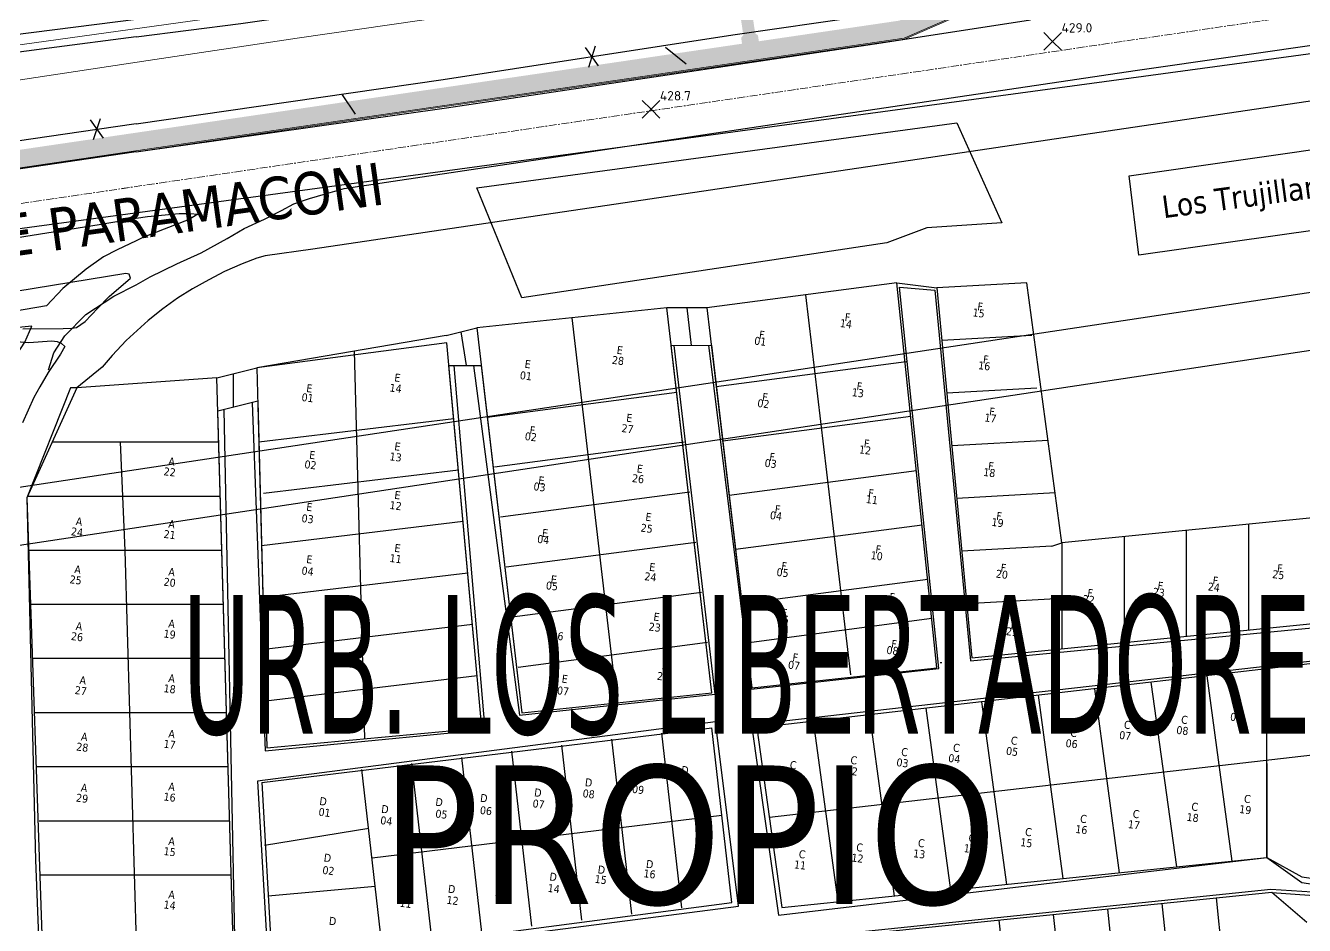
# Model space of a CAD drawing. Header units: metres. Extents: x 2 to 659295185, y -28 to 1124222152.
# Drawn here: x 658271.7 to 658527.5, y 1124173.4 to 1124353.5 of the extents above; entities that cross this region are included whole.
import ezdxf
from ezdxf.enums import TextEntityAlignment as Align

# ---------------------------------------------------------------- set-up
doc = ezdxf.new("R2010")
doc.units = ezdxf.units.M
doc.header["$MEASUREMENT"] = 0
doc.linetypes.add('CENTER', pattern=[50.8, 31.75, -6.35, 6.35, -6.35])
doc.linetypes.add('HIDDEN', pattern=[0.375, 0.25, -0.125])
doc.layers.get('0').update_dxf_attribs({"linetype": 'CONTINUOUS'})
for name, color, linetype, lineweight in [("a''brocal", 220, 'CONTINUOUS', 15), ('area verde', 76, 'CONTINUOUS', 13), ('AT', 210, 'CONTINUOUS', 50), ('Canal Drenaje Existente', 162, 'CONTINUOUS', 20), ('eje vial', 1, 'CENTER', 15)]:
    doc.layers.add(name, color=color, linetype=linetype, lineweight=lineweight)
doc.layers.add('AREA ACERA', color=7, linetype='CONTINUOUS', lineweight=15, true_color=0xfbe193)
for name, color, linetype in [('CALLES', 1, 'CONTINUOUS'), ('CANAL', 5, 'CONTINUOUS'), ('CARRET-PAV', 10, 'CONTINUOUS'), ('CERCA', 7, 'CONTINUOUS'), ('División Parroquial', 130, 'CONTINUOUS'), ('MANZANA', 30, 'CONTINUOUS'), ('Parcelas', 140, 'CONTINUOUS'), ('PUNTO-ELEV', 7, 'CONTINUOUS'), ('TEXTOS', 7, 'CONTINUOUS')]:
    doc.layers.add(name, color=color, linetype=linetype)
doc.styles.add('SIMPLEX', font='SIMPLEX', dxfattribs={"width": 1.33})
doc.styles.get("Standard").update_dxf_attribs({"font": 'tahoma.ttf'})

# ---------------------------------------------------------------- blocks, each defined once
blk = doc.blocks.new('FENCTICK')
for p, q in [((-2, -4), (2, 4)), ((2, -4), (-2, 4))]:
    blk.add_line(p, q)
blk = doc.blocks.new('SPOTX')
for points in [[(-0.71, -0.71), (0, 0), (0.71, 0.71)], [(0.71, -0.71), (0, 0), (-0.71, 0.71)]]:
    blk.add_lwpolyline(points)

msp = doc.modelspace()

# ---------------------------------------------------------------- hatches: boundary and pattern name
at = {"layer": 'AREA ACERA'}
h = msp.add_hatch(color=256, dxfattribs=at)
h.dxf.hatch_style = 1
edge = h.paths.add_edge_path()
edge.add_line((658323.6194, 1124336.4108), (658323.9666, 1124334.036))
edge.add_line((658323.9666, 1124334.036), (658444.1408, 1124351.687))
edge.add_line((658444.1408, 1124351.687), (658444.3144, 1124350.4996))
edge.add_line((658444.3144, 1124350.4996), (658447.4805, 1124350.9646))
edge.add_line((658447.4805, 1124350.9646), (658458.0617, 1124355.5629))
edge.add_line((658458.0617, 1124355.5629), (658483.684, 1124359.3541))
edge.add_line((658483.684, 1124359.3541), (658501.9236, 1124359.0202))
edge.add_line((658501.9236, 1124359.0202), (658505.2035, 1124359.4978))
edge.add_line((658505.2035, 1124359.4978), (658505.03, 1124360.6841))
edge.add_line((658505.03, 1124360.6841), (658507.2917, 1124361.0145))
edge.add_line((658507.2917, 1124361.0145), (658571.8241, 1124373.0477))
edge.add_line((658571.8241, 1124373.0477), (658579.9513, 1124374.1546))
edge.add_line((658579.9513, 1124374.1546), (658588.4199, 1124375.4752))
edge.add_line((658588.4199, 1124375.4752), (658595.1428, 1124376.3275))
edge.add_line((658595.1428, 1124376.3275), (658597.3017, 1124376.6431))
edge.add_line((658597.3017, 1124376.6431), (658601.8249, 1124377.3711))
edge.add_line((658601.8249, 1124377.3711), (658604.4449, 1124377.6911))
edge.add_arc((658604.3486, 1124378.3544), 0.6702, 278.257893, 307.686352)
edge.add_arc((658595.7139, 1124393.8116), 18.3687, 299.497624, 314.704356)
edge.add_arc((658602.7701, 1124385.2556), 7.3922, 322.506761, 336.038)
edge.add_line((658609.5253, 1124382.2534), (658610.1184, 1124383.5229))
edge.add_line((658610.1184, 1124383.5229), (658607.944, 1124384.5388))
edge.add_line((658607.944, 1124384.5388), (658607.3403, 1124383.2467))
edge.add_arc((658602.7701, 1124385.2556), 4.9922, 324.230228, 336.272193, ccw=False)
edge.add_arc((658596.1456, 1124393.3185), 15.3147, 299.763346, 314.19048, ccw=False)
edge.add_line((658603.7481, 1124380.0241), (658601.4885, 1124379.7478))
edge.add_line((658601.4885, 1124379.7478), (658596.9374, 1124379.0153))
edge.add_line((658596.9374, 1124379.0153), (658594.8183, 1124378.7055))
edge.add_line((658594.8183, 1124378.7055), (658588.084, 1124377.8519))
edge.add_line((658588.084, 1124377.8519), (658579.6044, 1124376.5295))
edge.add_line((658579.6044, 1124376.5295), (658571.442, 1124375.4179))
edge.add_line((658571.442, 1124375.4179), (658506.8981, 1124363.3825))
edge.add_line((658506.8981, 1124363.3825), (658501.7111, 1124362.6247))
edge.add_line((658501.7111, 1124362.6247), (658483.4519, 1124362.9589))
edge.add_line((658483.4519, 1124362.9589), (658457.0637, 1124359.0544))
edge.add_line((658457.0637, 1124359.0544), (658446.4842, 1124354.4569))
edge.add_line((658446.4842, 1124354.4569), (658418.6378, 1124350.3669))
edge.add_line((658418.6378, 1124350.3669), (658418.6381, 1124350.3647))
edge.add_line((658418.6381, 1124350.3647), (658415.2739, 1124349.8728))
edge.add_line((658415.2739, 1124349.8728), (658323.6194, 1124336.4108))
h = msp.add_hatch(color=256, dxfattribs=at)
h.dxf.hatch_style = 1
h.paths.add_polyline_path([(658415.0239, 1124349.8362), (658414.8534, 1124351.0024), (658415.2751, 1124351.5739), (658411.8119, 1124375.2612), (658411.2441, 1124375.6881), (658411.0736, 1124376.8542), (658414.4379, 1124377.3461), (658414.6084, 1124376.1799), (658414.1866, 1124375.6084), (658417.6499, 1124351.9211), (658418.2176, 1124351.4943), (658418.3881, 1124350.3281)])
h = msp.add_hatch(color=256, dxfattribs=at)
h.dxf.hatch_style = 1
h.paths.add_polyline_path([(658323.6194, 1124336.4108), (658164.9567, 1124313.0909), (658164.5924, 1124313.0372), (658164.9396, 1124310.6625), (658165.3067, 1124310.7166), (658323.9666, 1124334.036)])
at = {"layer": 'area verde'}
h = msp.add_hatch(color=256, dxfattribs=at)
h.dxf.hatch_style = 1
h.paths.add_polyline_path([(658323.9666, 1124334.036), (658324.1402, 1124332.8487), (658444.3144, 1124350.4996), (658444.1408, 1124351.687)])
h = msp.add_hatch(color=256, dxfattribs=at)
h.dxf.hatch_style = 1
h.paths.add_polyline_path([(658323.9666, 1124334.036), (658165.3067, 1124310.7166), (658164.9396, 1124310.6625), (658165.1132, 1124309.4751), (658324.1402, 1124332.8487)])

# ---------------------------------------------------------------- linework, layer by layer
at = {"layer": "a''brocal", "linetype": 'Continuous', "ltscale": 0.4, "elevation": 433.2399}
for points in [[(658611.2056, 1124383.0149), (658610.4899, 1124381.4831, -0.05245717), (658609.5358, 1124379.9592, -0.06904176), (658605.8306, 1124377.1096), (658605.492, 1124376.8743, -0.14079444), (658604.5356, 1124376.4935), (658601.9931, 1124376.1827), (658597.4838, 1124375.457), (658595.3051, 1124375.1384), (658588.5879, 1124374.2869), (658580.1247, 1124372.9671), (658572.0152, 1124371.8627), (658560.1023, 1124369.6413), (658507.4887, 1124359.8305), (658501.9236, 1124359.0202), (658483.684, 1124359.3541), (658458.0617, 1124355.5629), (658447.4805, 1124350.9646), (658324.1402, 1124332.8487)], [(658611.3868, 1124382.9303), (658610.6704, 1124381.3969, -0.0528312), (658609.6863, 1124379.827), (658609.6863, 1124379.827, -0.06907537), (658605.9373, 1124376.9403), (658605.6102, 1124376.7129, -0.1398594), (658604.5577, 1124376.2948), (658602.0212, 1124375.9846), (658597.5142, 1124375.2593), (658595.3321, 1124374.9403), (658588.6158, 1124374.0889), (658580.1536, 1124372.7692), (658572.047, 1124371.6652), (658560.139, 1124369.4447), (658507.5214, 1124359.6332), (658501.9362, 1124358.8199), (658483.6969, 1124359.1538), (658458.1172, 1124355.3689), (658447.5358, 1124350.7706), (658324.1692, 1124332.6508)]]:
    msp.add_lwpolyline(points, format="xyb", dxfattribs=at)
for points in [[(658165.1132, 1124309.4751), (658324.1402, 1124332.8487)], [(658165.1423, 1124309.2772), (658324.1693, 1124332.6508)]]:
    msp.add_lwpolyline(points, dxfattribs=at)
at = {"layer": 'AT', "lineweight": 0}
msp.add_lwpolyline([(658080, 1124569), (658577, 1124637), (658591, 1124653), (658624, 1124658), (658628, 1124625), (658597, 1124395), (658115, 1124328), (658080, 1124569)], dxfattribs=at)
at = {"layer": 'CANAL', "linetype": 'Continuous'}
for points, elevation in [([(658479.88, 1124378.107), (658403.985, 1124367.312), (658377.245, 1124362.964), (658348.691, 1124358.759), (658314.778, 1124353.833), (658293.8615, 1124351.1674)], 433.2008), ([(658403.88, 1124345.77), (658399.727, 1124349.056)], 435.2417), ([(658337.736, 1124335.776), (658335.1118, 1124339.6261)], 434.8999)]:
    msp.add_lwpolyline(points, dxfattribs=dict(at, elevation=elevation))
at = {"layer": 'CANAL'}
for points, elevation in [([(657870.197, 1124291.2735), (657978.878, 1124308.9505), (658075.843, 1124325.0385), (658105.923, 1124330.0255), (658136.949, 1124334.6635), (658168.587, 1124338.8285), (658224.011, 1124345.8955), (658293.8615, 1124354.7268)], 430.6034), ([(658293.8615, 1124351.1929), (658276.423, 1124348.9705), (658237.107, 1124343.7735), (658207.538, 1124339.6295), (658169.571, 1124335.2065), (658133.864, 1124330.3915), (658108.687, 1124326.9455), (658080.149, 1124323.5965), (658059.977, 1124319.8035), (658032.899, 1124315.7095), (657998.475, 1124310.1035), (657970.746, 1124305.4315), (657944.337, 1124300.9445), (657913.093, 1124295.7925), (657870.417, 1124289.3605)], 433.2008)]:
    msp.add_lwpolyline(points, dxfattribs=dict(at, elevation=elevation))
at = {"layer": 'Canal Drenaje Existente', "color": 5, "elevation": 433.2399, "flags": 128}
msp.add_lwpolyline([(658562.8579, 1124386.6031), (658533.5257, 1124381.8124), (658496.2564, 1124376.8288), (658470.8462, 1124372.651), (658441.0853, 1124367.9771), (658417.3544, 1124364.2013), (658391.9735, 1124360.3696), (658363.4639, 1124356.3774), (658326.0584, 1124350.9469), (658296.2665, 1124346.4672), (658256.9897, 1124340.548)], dxfattribs=at)
msp.add_lwpolyline([(658562.8579, 1124386.6031), (658533.5257, 1124381.8124), (658496.2564, 1124376.8288), (658470.8462, 1124372.651), (658441.0853, 1124367.9771), (658417.3544, 1124364.2013), (658391.9735, 1124360.3696), (658363.4639, 1124356.3774), (658326.0584, 1124350.9469), (658296.2665, 1124346.4672), (658256.9897, 1124340.548)], dxfattribs=at)
at = {"layer": 'CARRET-PAV', "linetype": 'Continuous'}
for points, elevation in [([(658293.8615, 1124301.5877), (658296.675, 1124303.178), (658301.993, 1124305.813), (658306.828, 1124308.023), (658312.046, 1124310.852), (658315.472, 1124312.837), (658319.543, 1124314.733), (658322.948, 1124316.446), (658325.402, 1124317.825), (658328.537, 1124318.839), (658331.71, 1124319.827), (658335.421, 1124320.853), (658368.015, 1124325.731), (658426.817, 1124334.554), (658493.627, 1124344.477), (658572.7125, 1124355.788)], 434.3042), ([(658472.6899, 1124354.5431), (658442.8601, 1124349.9275), (658355.8916, 1124336.9199), (658293.8615, 1124328.1082)], 433.2496), ([(658293.8615, 1124314.9197), (658296.1, 1124315.3), (658302.443, 1124315.855), (658304.67, 1124315.888), (658306.212, 1124315.763), (658304.473, 1124314.694), (658299.445, 1124312.754), (658295.206, 1124311.057), (658293.8615, 1124310.407)], 434.6069)]:
    msp.add_lwpolyline(points, dxfattribs=dict(at, elevation=elevation))
at = {"layer": 'CARRET-PAV'}
for points, elevation in [([(658293.8615, 1124328.2266), (658272.092, 1124325.0825), (658165.528, 1124309.2515), (658048.807, 1124292.0155), (657926.364, 1124274.0125), (657876.847, 1124266.0345), (657874.632, 1124266.2285), (657871.195, 1124267.3035), (657868.219, 1124270.0685), (657867.236, 1124271.2965), (657866.372, 1124273.8625), (657865.491, 1124276.9065), (657861.798, 1124302.5945), (657862.521, 1124303.8785), (657863.593, 1124304.4265), (657864.91, 1124304.2985), (657865.057, 1124304.2875), (657865.787, 1124304.1045), (657867.259, 1124303.8185), (657873.279, 1124304.3075), (657873.1827, 1124304.8504)], 433.2496), ([(658293.8615, 1124310.4325), (658290.027, 1124308.5785), (658287.347, 1124307.1925), (658283.868, 1124304.7395), (658279.1911, 1124300.8746), (658279.1911, 1124300.8746), (658279.1911, 1124300.8746), (658275.952, 1124297.3875), (658258.816, 1124294.4605), (658255.61, 1124296.5125), (658255.61, 1124296.5125), (658251.1579, 1124299.6438), (658251.1579, 1124299.6438), (658245.604, 1124303.0795), (658241.289, 1124305.4765), (658241.289, 1124305.4765), (658238.8357, 1124307.0284), (658238.8357, 1124307.0284), (658238.8357, 1124307.0284), (658265.468, 1124310.3285), (658286.446, 1124313.6855), (658293.8615, 1124314.9453)], 434.6069), ([(658276.297, 1124284.5795), (658277.399, 1124287.9845), (658279.607, 1124291.4005), (658283.8119, 1124295.6439), (658283.8119, 1124295.6439), (658289.357, 1124299.3361), (658293.8615, 1124301.6133)], 434.3042)]:
    msp.add_lwpolyline(points, dxfattribs=dict(at, elevation=elevation))
at = {"layer": 'CARRET-PAV', "elevation": 434.7437}
msp.add_lwpolyline([(658266.079, 1124282.2245), (658268.5494, 1124285.3761), (658271.6173, 1124290.1133), (658273.011, 1124293.3205), (658273.011, 1124293.3205), (658273.011, 1124293.3205), (658260.373, 1124292.0715), (658262.864, 1124287.3362), (658262.864, 1124287.3362), (658264.674, 1124284.4585), (658266.079, 1124282.2245)], close=True, dxfattribs=at)
at = {"layer": 'CERCA', "linetype": 'Continuous', "elevation": 433.4742}
msp.add_lwpolyline([(658293.8615, 1124333.8192), (658355.223, 1124342.648), (658413.167, 1124351.615), (658490.973, 1124362.915)], dxfattribs=at)
at = {"layer": 'CERCA', "color": 0, "elevation": 433.4742}
msp.add_lwpolyline([(657865.8497, 1124303.8853), (657869.947, 1124275.9375), (657871.909, 1124274.2835), (657874.752, 1124273.3685), (657879.161, 1124272.8905), (657881.702, 1124273.0635), (657884.781, 1124273.4015), (657912.621, 1124277.6745), (657974.231, 1124286.6565), (658052.493, 1124298.0265), (658115.091, 1124307.5225), (658160.357, 1124314.2745), (658226.135, 1124323.9945), (658286.0229, 1124332.7658), (658293.8615, 1124333.8447)], dxfattribs=at)
at = {"layer": 'División Parroquial', "color": 1, "flags": 128}
for points in [[(658480.577, 1123580.0076), (658492.1763, 1123631.4687), (658520.1298, 1123754.3737), (658546.5907, 1123940.9057), (658561.3177, 1124038.3659), (658586.3109, 1124167.6196), (658611.3288, 1124300.9225), (658037.6324, 1124214.3101), (656741.4517, 1124023.5789), (656243.3614, 1123952.0035), (656076.3748, 1123928.1583), (655990.717, 1123916.9306), (655912.2248, 1123918.0204), (655829.3706, 1123947.4344), (655763.9563, 1123993.1951), (655701.8156, 1124057.462), (655657.1231, 1124133.7165), (655642.6105, 1124196.4737), (655609.9074, 1124408.9005), (655576.116, 1124600.6315), (655517.0345, 1124969.3764), (655415.1901, 1125592.4496), (655226.0469, 1126735.087)], [(656743.7041, 1124035.5804), (658039.8848, 1124226.3115), (658613.5812, 1124312.9239), (658588.5633, 1124179.621), (658563.5701, 1124050.3673), (658548.8431, 1123952.9072), (658522.3821, 1123766.3751), (658494.4287, 1123643.4702), (658491.5094, 1123599.7611), (658504.2979, 1123602.124), (658518.2003, 1123603.1138), (658525.4679, 1123602.623), (658539.3704, 1123595.1845)]]:
    msp.add_lwpolyline(points, dxfattribs=at)
at = {"layer": 'eje vial', "ltscale": 0.05, "elevation": 433.2399, "flags": 128}
for points in [[(657858.7116, 1124257.2173), (658613.3654, 1124368.2986)], [(657858.7116, 1124257.2171), (658613.3655, 1124368.2984)], [(657858.7116, 1124257.2171), (658613.3655, 1124368.2984)]]:
    msp.add_lwpolyline(points, dxfattribs=at)
at = {"layer": 'MANZANA', "lineweight": -2}
for p, q in [((658607.8008, 1124358.5501), (657881.6553, 1124260.0901)), ((658579.2619, 1124345.8227), (658329.1572, 1124308.7602)), ((658329.1572, 1124308.7602), (658319.6333, 1124307.3905)), ((658315.0403, 1124305.8208), (658311.5359, 1124304.2511)), ((658317.9924, 1124306.9406), (658315.0403, 1124305.8208)), ((658319.6333, 1124307.3905), (658317.9924, 1124306.9406)), ((658291.82, 1124303.8412), (658259.5211, 1124298.6023)), ((658292.4797, 1124303.7312), (658291.82, 1124303.8412)), ((658292.7023, 1124302.9514), (658292.4797, 1124303.7312)), ((658311.5359, 1124304.2511), (658308.3695, 1124302.5815)), ((658288.4392, 1124299.2821), (658292.7023, 1124302.9514)), ((658305.0876, 1124300.8018), (658302.1438, 1124298.9022)), ((658308.3695, 1124302.5815), (658305.0876, 1124300.8018)), ((658286.1551, 1124296.9526), (658288.4392, 1124299.2821)), ((658302.1438, 1124298.9022), (658299.1918, 1124296.7926)), ((658283.6402, 1124294.2931), (658286.1551, 1124296.9526)), ((658299.1918, 1124296.7926), (658296.2398, 1124294.4531)), ((658271.156, 1124292.7935), (658279.2699, 1124292.8334)), ((658279.2699, 1124292.8334), (658281.018, 1124292.9534)), ((658281.018, 1124292.9534), (658281.892, 1124293.0634)), ((658281.892, 1124293.0634), (658283.6402, 1124294.2931)), ((658296.2398, 1124294.4531), (658291.8778, 1124290.4539)), ((658272.3763, 1124290.034), (658276.9775, 1124290.3839)), ((658276.9775, 1124290.3839), (658278.0742, 1124290.284)), ((658278.0742, 1124290.284), (658278.8411, 1124289.954)), ((658291.8778, 1124290.4539), (658289.0412, 1124287.4545)), ((658269.8531, 1124290.244), (658272.3763, 1124290.034)), ((658278.7421, 1124287.7445), (658276.2354, 1124284.0752)), ((658279.6079, 1124289.2942), (658278.7421, 1124287.7445)), ((658278.8411, 1124289.954), (658279.6079, 1124289.2942)), ((658289.0412, 1124287.4545), (658287.0787, 1124285.125)), ((658276.2354, 1124284.0752), (658274.6027, 1124281.1958)), ((658287.0787, 1124285.125), (658282, 1124281)), ((658274.6027, 1124281.1958), (658273.4071, 1124279.0862)), ((658273.4071, 1124279.0862), (658271.1312, 1124273.9973))]:
    msp.add_line(p, q, dxfattribs=at)
at = {"layer": 'MANZANA', "lineweight": -3}
for p, q in [((658446, 1124302), (658408, 1124297)), ((658454, 1124225), (658446, 1124302)), ((658454.3849, 1124224.8644), (658446.5409, 1124301.1438)), ((658446.5409, 1124301.1438), (658453.5537, 1124300.5451)), ((658453.5537, 1124300.5451), (658460.6953, 1124226.354)), ((658472, 1124302), (658454, 1124301)), ((658454, 1124301), (658461, 1124227)), ((658479, 1124250), (658472, 1124302)), ((658400, 1124297), (658362, 1124293)), ((658409, 1124220), (658400, 1124297)), ((658408, 1124297), (658417, 1124221)), ((658362, 1124293), (658371, 1124216)), ((658356, 1124290), (658318, 1124285)), ((658363, 1124213), (658356, 1124290)), ((658409.6624, 1124219.6798), (658401.4555, 1124289.4556)), ((658408.3042, 1124289.5055), (658416.8508, 1124220.7361)), ((658363.6638, 1124212.6501), (658357.4234, 1124285.4414)), ((658361.3455, 1124285.47), (658370.501, 1124215.4931)), ((658310, 1124283), (658282, 1124281)), ((658314, 1124145), (658310, 1124283)), ((658318, 1124285), (658320, 1124209)), ((658282, 1124281), (658272, 1124259)), ((658280.7164, 1124281), (658272, 1124259)), ((658282, 1124281), (658280.7164, 1124281)), ((658317.0452, 1124278.019), (658319.6437, 1124208.3758)), ((658314.2466, 1124140.3333), (658311.4476, 1124276.6168)), ((658272, 1124259), (658277, 1124114)), ((658272, 1124259), (658273.7271, 1124186.5129)), ((658559, 1124258), (658479, 1124250)), ((658460.6953, 1124226.354), (658551.2759, 1124235.1508)), ((658461, 1124227), (658551, 1124236)), ((658548.5246, 1124228.496), (658416.9328, 1124213.5653)), ((658548, 1124228), (658418, 1124213)), ((658416.8508, 1124220.7361), (658454.3849, 1124224.8644)), ((658417, 1124221), (658454, 1124225)), ((658370.501, 1124215.4931), (658409.6624, 1124219.6798)), ((658371, 1124216), (658409, 1124220)), ((658409.721, 1124214.1982), (658318.1101, 1124202.3296)), ((658414.3454, 1124177.312), (658409.721, 1124214.1982)), ((658416.9328, 1124213.5653), (658422.3299, 1124175.4864)), ((658319, 1124202), (658409, 1124213)), ((658319.6437, 1124208.3758), (658363.6638, 1124212.6501)), ((658320, 1124209), (658363, 1124213)), ((658413, 1124178), (658409, 1124213)), ((658418, 1124213), (658423, 1124177)), ((658318.1101, 1124202.3296), (658320.2877, 1124165.1854)), ((658319, 1124202), (658321, 1124166)), ((658273.7271, 1124186.5129), (658276.6774, 1124113.534)), ((658422.3299, 1124175.4864), (658520, 1124187)), ((658423, 1124177), (658520, 1124187)), ((658520, 1124187), (658527, 1124182)), ((658520.7663, 1124180.6272), (658422.3884, 1124170.4479)), ((658546.1159, 1124178.9613), (658520.7663, 1124180.6272)), ((658527, 1124182), (658534, 1124181)), ((658321, 1124166), (658413, 1124178)), ((658521, 1124180), (658423, 1124170)), ((658528, 1124174), (658521, 1124180)), ((658320.2877, 1124165.1854), (658414.3454, 1124177.312))]:
    msp.add_line(p, q, dxfattribs=at)
at = {"layer": 'Parcelas', "lineweight": -3}
for p, q in [((658446, 1124302), (658408, 1124297)), ((658446, 1124302), (658408, 1124297)), ((658454, 1124225), (658446, 1124302)), ((658454, 1124225), (658446, 1124302)), ((658446, 1124302), (658454, 1124301)), ((658472, 1124302), (658454, 1124301)), ((658472, 1124302), (658454, 1124301)), ((658454, 1124301), (658461, 1124227)), ((658454, 1124301), (658461, 1124227)), ((658479, 1124250), (658472, 1124302)), ((658479, 1124250), (658472, 1124302)), ((658427.7299, 1124299.596), (658436.7299, 1124223.596)), ((658400, 1124297), (658362, 1124293)), ((658408, 1124297), (658400, 1124297)), ((658404, 1124297), (658404.8822, 1124289.4806)), ((658355.8521, 1124291.4761), (658362, 1124293)), ((658380.9943, 1124294.9994), (658389.9943, 1124217.9994)), ((658355.8521, 1124291.4761), (658318, 1124285)), ((658358.8179, 1124292.2112), (658359.8711, 1124285.452)), ((658472.9964, 1124291.467), (658454.9964, 1124290.467)), ((658337.4692, 1124288.331), (658339.5091, 1124210.8148)), ((658400.8823, 1124289.4514), (658408.887, 1124289.5098)), ((658409, 1124220), (658400.8823, 1124289.4514)), ((658408.887, 1124289.5098), (658417, 1124221)), ((658408.887, 1124289.5098), (658417, 1124221)), ((658363, 1124213), (658356.4025, 1124285.434)), ((658356.4151, 1124285.434), (658362.8788, 1124285.4812)), ((658363, 1124213), (658356.4151, 1124285.434)), ((658362.8788, 1124285.4812), (658371, 1124216)), ((658447.8734, 1124286.1805), (658409.8734, 1124281.1805)), ((658310, 1124283), (658282, 1124281)), ((658310, 1124283), (658282, 1124281)), ((658310, 1124283), (658318, 1124285)), ((658313.3261, 1124277.0874), (658313.3261, 1124283.8315)), ((658282, 1124281), (658272, 1124259)), ((658282, 1124281), (658272, 1124259)), ((658364.0857, 1124275.1558), (658401.9706, 1124280.1407)), ((658473.9927, 1124280.934), (658455.9927, 1124279.934)), ((658318.1763, 1124278.3023), (658310.1941, 1124276.3028)), ((658318.1763, 1124278.3023), (658320, 1124209)), ((658318.1763, 1124278.3023), (658320, 1124209)), ((658314, 1124145), (658310.1941, 1124276.3028)), ((658314, 1124145), (658310.1941, 1124276.3028)), ((658448.7765, 1124275.2761), (658411.1587, 1124270.3264)), ((658357.3824, 1124274.7937), (658318.3916, 1124270.1179)), ((658310.3734, 1124270.1179), (658277.0536, 1124270.1179)), ((658291.6815, 1124248.447), (658290.7199, 1124270.1179)), ((658365.5452, 1124265.1821), (658403.43, 1124270.1669)), ((658476.2443, 1124270.4708), (658456.9891, 1124269.4011)), ((658358.339, 1124264.5077), (658319.3483, 1124259.8319)), ((658449.9063, 1124264.4015), (658412.4441, 1124259.4722)), ((658366.7154, 1124255.1702), (658404.6003, 1124260.1551)), ((658477.6591, 1124259.9611), (658457.9855, 1124258.8681)), ((658272, 1124259), (658277, 1124114)), ((658272, 1124259), (658277, 1124114)), ((658310.6875, 1124259.2824), (658272.1284, 1124259.2824)), ((658559, 1124258), (658479, 1124250)), ((658559, 1124258), (658479, 1124250)), ((658359.2742, 1124254.2205), (658318.9373, 1124249.3833)), ((658451.0362, 1124253.5268), (658413.7294, 1124248.6181)), ((658503.8759, 1124252.4876), (658503.8759, 1124231.2876)), ((658516.3139, 1124253.7314), (658516.3139, 1124232.5314)), ((658367.8856, 1124245.1584), (658405.7705, 1124250.1432)), ((658476.9818, 1124249.3351), (658458.9818, 1124248.3351)), ((658476.9818, 1124249.3351), (658479, 1124250)), ((658479, 1124250), (658479, 1124228.8)), ((658491.438, 1124251.2438), (658491.438, 1124230.0438)), ((658311.0015, 1124248.447), (658272.3639, 1124248.447)), ((658295.5148, 1124116.2011), (658291.6815, 1124248.447)), ((658360.1935, 1124243.9308), (658319.2101, 1124239.0161)), ((658452.166, 1124242.6522), (658415.0148, 1124237.7639)), ((658369.0558, 1124235.1465), (658406.9407, 1124240.1314)), ((658311.3146, 1124237.6479), (658272.7363, 1124237.6479)), ((658479, 1124238.8589), (658459.9782, 1124237.8021)), ((658452.9807, 1124234.8111), (658415.9416, 1124229.9376)), ((658461, 1124227), (658551, 1124236)), ((658461, 1124227), (658551, 1124236)), ((658361.1447, 1124233.6447), (658319.4829, 1124228.6486)), ((658370.226, 1124225.1347), (658408.1109, 1124230.1195)), ((658311.6286, 1124226.8125), (658273.1099, 1124226.8125)), ((658548, 1124228), (658418, 1124213)), ((658548, 1124228), (658418, 1124213)), ((658417, 1124221), (658454, 1124225)), ((658417, 1124221), (658454, 1124225)), ((658455, 1124226), (658454.6377, 1124225.9523)), ((658519.9359, 1124224.7618), (658520, 1124187)), ((658520, 1124187), (658520, 1124224.7692)), ((658362.08, 1124223.3568), (658319.7558, 1124218.2813)), ((658496.7873, 1124222.0908), (658501.9199, 1124185.1361)), ((658507.9705, 1124223.3812), (658512.9705, 1124186.2753)), ((658371, 1124216), (658409, 1124220)), ((658371, 1124216), (658409, 1124220)), ((658417, 1124221), (658417, 1124221)), ((658474.2766, 1124219.4935), (658479.2045, 1124182.7943)), ((658485.5319, 1124220.7921), (658490.4598, 1124183.9546)), ((658451.766, 1124216.8961), (658456.6939, 1124180.4736)), ((658462.9492, 1124218.1864), (658467.9492, 1124181.6339)), ((658311.9427, 1124215.977), (658273.4836, 1124215.977)), ((658429.2553, 1124214.2987), (658434.1832, 1124178.1529)), ((658440.5106, 1124215.5974), (658445.4386, 1124179.3133)), ((658319, 1124202), (658409, 1124213)), ((658319, 1124202), (658409, 1124213)), ((658320, 1124209), (658363, 1124213)), ((658320, 1124209), (658363, 1124213)), ((658402.9865, 1124176.9349), (658398.9865, 1124211.9349)), ((658413, 1124178), (658409, 1124213)), ((658413, 1124178), (658409, 1124213)), ((658418, 1124213), (658423, 1124177)), ((658418, 1124213), (658423, 1124177)), ((658382.9952, 1124174.4916), (658378.9952, 1124209.4916)), ((658392.9909, 1124175.7132), (658388.9909, 1124210.7132)), ((658550.4996, 1124210.0028), (658420.4996, 1124195.0028)), ((658363.004, 1124172.0482), (658359.004, 1124207.0482)), ((658372.9996, 1124173.2699), (658368.9996, 1124208.2699)), ((658312.2568, 1124205.1416), (658273.8572, 1124205.1416)), ((658343.0128, 1124169.6048), (658339.0128, 1124204.6048)), ((658353.0084, 1124170.8265), (658349.0084, 1124205.8265)), ((658319, 1124202), (658321, 1124166)), ((658319, 1124202), (658321, 1124166)), ((658312.5708, 1124194.3061), (658274.4775, 1124194.3061)), ((658341.0319, 1124186.9372), (658411.0013, 1124195.489)), ((658340.358, 1124192.8338), (658319.5092, 1124189.4567)), ((658423, 1124177), (658520, 1124187)), ((658423, 1124177), (658520, 1124187)), ((658520, 1124187), (658527, 1124183.1774)), ((658520, 1124187), (658527, 1124183.1774)), ((658312.8849, 1124183.4707), (658274.6045, 1124183.4707)), ((658527, 1124183.1774), (658534, 1124182.1495)), ((658341.6854, 1124181.2194), (658320.2624, 1124179.2772)), ((658321, 1124166), (658413, 1124178)), ((658321, 1124166), (658413, 1124178)), ((658521, 1124180), (658423, 1124170)), ((658521, 1124180), (658423, 1124170)), ((658498.9682, 1124177.8218), (658502.7209, 1124142.1715)), ((658509.8218, 1124178.9293), (658513.5381, 1124143.6245)), ((658521, 1124180), (658546, 1124178.3366)), ((658477.2609, 1124175.6068), (658481.0863, 1124139.2653)), ((658488.1146, 1124176.7143), (658491.9036, 1124140.7184)), ((658466.4073, 1124174.4992), (658470.2691, 1124137.8123))]:
    msp.add_line(p, q, dxfattribs=at)
for points in [[(658362, 1124321), (658458, 1124334), (658467, 1124314), (658452, 1124313), (658444, 1124310), (658371, 1124299), (658362, 1124321)], [(658492.4601, 1124323.4319), (658538.0454, 1124329.9116), (658540, 1124314), (658494.4148, 1124307.5203), (658492.4601, 1124323.4319)]]:
    msp.add_lwpolyline(points, dxfattribs=at)

# ---------------------------------------------------------------- block references
at = {"layer": 'CERCA', "linetype": 'Continuous', "xscale": 0.500000000008528, "yscale": 0.500000000008528, "zscale": 0.500000000008528, "rotation": 8.796904886144372}
msp.add_blockref('FENCTICK', (658385.0396, 1124347.2622, 433.4742), dxfattribs=at)
at = {"layer": 'CERCA', "color": 0, "xscale": 0.500000000027951, "yscale": 0.500000000027951, "zscale": 0.500000000027951, "rotation": 8.187626817031134}
msp.add_blockref('FENCTICK', (658286.0229, 1124332.7658, 433.4742), dxfattribs=at)
at = {"layer": 'PUNTO-ELEV', "linetype": 'Continuous', "xscale": 2.5, "yscale": 2.5, "zscale": 2.5}
for p in [(658477.148, 1124350.313, 435.8178), (658396.82, 1124336.717, 435.4663)]:
    msp.add_blockref('SPOTX', p, dxfattribs=at)

# ---------------------------------------------------------------- texts
at = {"layer": 'CALLES', "color": 0}
msp.add_text('CALLE PARAMACONI', height=8.5, rotation=8, dxfattribs=at).set_placement((658292.653, 1124314.8426), align=Align.MIDDLE)
at = {"layer": 'Parcelas', "lineweight": -2}
for s, p in [('F', (658462.021, 1124296.5248)), ('F', (658435.4871, 1124294.3847)), ('15', (658461.0633, 1124295.3149)), ('14', (658434.5295, 1124293.1748)), ('01', (658417.3973, 1124289.668)), ('F', (658418.355, 1124290.8779)), ('E', (658389.8921, 1124287.8091)), ('E', (658371.4728, 1124285.0216)), ('28', (658388.9345, 1124285.8158)), ('16', (658462.1883, 1124284.7471)), ('F', (658463.146, 1124285.957)), ('E', (658345.4219, 1124282.3008)), ('01', (658370.5151, 1124282.7594)), ('E', (658327.8119, 1124280.1729)), ('14', (658344.4642, 1124280.2738)), ('13', (658436.9032, 1124279.3541)), ('F', (658437.8608, 1124280.5639)), ('01', (658326.8542, 1124278.3734)), ('02', (658418.0166, 1124277.1881)), ('F', (658418.9743, 1124278.398)), ('E', (658391.7991, 1124274.2478)), ('17', (658463.4258, 1124274.2918)), ('F', (658464.3835, 1124275.5016)), ('F', (658372.4661, 1124271.7705)), ('27', (658390.8414, 1124272.1718)), ('E', (658345.4219, 1124268.5348)), ('02', (658371.5085, 1124270.5606)), ('F', (658439.3058, 1124269.1154)), ('E', (658328.3944, 1124266.8329)), ('13', (658344.4642, 1124266.5078)), ('F', (658420.4192, 1124266.4338)), ('12', (658438.3481, 1124267.9055)), ('22', (658299.2682, 1124263.5259)), ('A', (658300.2258, 1124265.5529)), ('02', (658327.4367, 1124264.9466)), ('E', (658393.9053, 1124264.0924)), ('03', (658419.4615, 1124265.224)), ('18', (658463.2007, 1124263.3867)), ('F', (658464.1584, 1124264.5966)), ('E', (658374.2014, 1124261.7412)), ('26', (658392.9476, 1124262.1632)), ('E', (658345.4219, 1124258.8053)), ('03', (658373.2437, 1124260.5313)), ('F', (658440.176, 1124259.181)), ('E', (658327.8119, 1124256.4293)), ('12', (658344.4642, 1124256.7783)), ('F', (658421.495, 1124255.9723)), ('11', (658439.7107, 1124257.9711)), ('A', (658281.7053, 1124253.5384)), ('A', (658300.2258, 1124253.0193)), ('03', (658326.8542, 1124254.148)), ('E', (658395.6405, 1124254.4332)), ('04', (658420.5373, 1124254.7624)), ('19', (658464.8481, 1124253.3935)), ('F', (658465.8058, 1124254.6033)), ('24', (658280.7477, 1124251.5114)), ('21', (658299.2682, 1124250.9924)), ('E', (658374.9433, 1124251.2135)), ('25', (658394.6828, 1124252.2414)), ('E', (658345.4219, 1124248.2011)), ('04', (658373.9856, 1124250.0036)), ('F', (658441.6354, 1124247.9505)), ('E', (658327.8119, 1124245.9575)), ('11', (658344.4642, 1124246.1741)), ('10', (658440.6777, 1124246.7406)), ('A', (658281.4264, 1124243.9454)), ('A', (658300.2258, 1124243.4594)), ('04', (658326.8542, 1124243.6761)), ('E', (658396.3855, 1124244.4018)), ('05', (658421.8509, 1124243.3861)), ('F', (658422.8086, 1124244.5959)), ('20', (658465.7111, 1124243.0436)), ('F', (658466.6687, 1124244.2535)), ('25', (658520.9931, 1124242.954)), ('F', (658521.9507, 1124244.1638)), ('25', (658280.4687, 1124241.9184)), ('20', (658299.2682, 1124241.4325)), ('05', (658375.7209, 1124240.7167)), ('E', (658376.6785, 1124241.9265)), ('24', (658395.4278, 1124242.5388)), ('F', (658498.0453, 1124240.6476)), ('24', (658508.1051, 1124240.484)), ('F', (658509.0627, 1124241.6939)), ('F', (658444.4007, 1124238.415)), ('F', (658444.4007, 1124238.415)), ('F', (658444.4007, 1124238.415)), ('22', (658483.0582, 1124238.0027)), ('F', (658484.0159, 1124239.2125)), ('23', (658497.0877, 1124239.4378)), ('F', (658422.8328, 1124235.2645)), ('F', (658422.8328, 1124235.2645)), ('F', (658422.8328, 1124235.2645)), ('09', (658443.443, 1124237.2052)), ('A', (658281.7053, 1124232.5843)), ('A', (658300.2258, 1124233.0931)), ('23', (658396.2832, 1124232.4619)), ('E', (658397.2409, 1124234.4573)), ('06', (658421.8752, 1124234.0547)), ('F', (658468.6824, 1124232.7537)), ('26', (658280.7477, 1124230.5574)), ('19', (658299.2682, 1124231.0661)), ('E', (658376.1849, 1124231.5167)), ('06', (658376.8381, 1124230.7408)), ('21', (658467.7247, 1124231.5439)), ('08', (658443.8373, 1124227.8014)), ('F', (658444.795, 1124229.0112)), ('F', (658444.795, 1124229.0112)), ('F', (658444.795, 1124229.0112)), ('07', (658424.1425, 1124224.8479)), ('F', (658425.0352, 1124226.3215)), ('22', (658397.9387, 1124222.6001)), ('E', (658398.8964, 1124224.6885)), ('27', (658281.5019, 1124219.7588)), ('A', (658282.4595, 1124221.7858)), ('18', (658299.2682, 1124220.1248)), ('A', (658300.2258, 1124222.1518)), ('07', (658377.9344, 1124219.7133)), ('E', (658378.892, 1124222.0333)), ('C', (658513.5307, 1124216.5353)), ('C', (658491.3323, 1124212.8682)), ('C', (658502.7644, 1124213.8763)), ('09', (658512.573, 1124214.4468)), ('A', (658282.7569, 1124210.4744)), ('A', (658300.2258, 1124211.0513)), ('C', (658468.7066, 1124209.698)), ('C', (658480.6122, 1124211.2516)), ('07', (658490.3746, 1124210.7797)), ('08', (658501.8067, 1124211.7879)), ('28', (658281.7992, 1124208.4474)), ('17', (658299.2682, 1124209.0243)), ('C', (658446.7823, 1124207.4189)), ('C', (658457.1499, 1124208.2614)), ('05', (658467.7489, 1124207.6095)), ('06', (658479.6546, 1124209.1631)), ('C', (658424.5091, 1124204.8121)), ('C', (658436.6284, 1124205.7771)), ('03', (658445.8247, 1124205.3304)), ('04', (658456.1922, 1124206.173)), ('D', (658393.3316, 1124202.119)), ('D', (658402.7842, 1124203.8004)), ('01', (658423.5515, 1124202.7237)), ('02', (658435.6707, 1124203.6886)), ('A', (658282.7171, 1124200.2569)), ('A', (658300.2258, 1124200.4864)), ('D', (658373.3833, 1124199.2998)), ('D', (658383.5302, 1124201.3269)), ('09', (658392.9472, 1124199.991)), ('10', (658401.8266, 1124201.712)), ('29', (658281.7594, 1124198.2299)), ('16', (658299.2682, 1124198.4594)), ('D', (658330.4284, 1124197.5608)), ('D', (658353.6308, 1124197.415)), ('D', (658362.5743, 1124198.2053)), ('07', (658373.0594, 1124197.0962)), ('08', (658383.0709, 1124199.1142)), ('C', (658515.3429, 1124198.0433)), ('01', (658330.2504, 1124195.4094)), ('D', (658342.7933, 1124195.9928)), ('05', (658353.6166, 1124195.0583)), ('06', (658362.528, 1124195.7604)), ('C', (658493.0875, 1124195.0207)), ('18', (658503.8646, 1124194.3832)), ('C', (658504.8222, 1124196.4717)), ('19', (658514.3852, 1124195.9548)), ('04', (658342.6011, 1124193.7261)), ('16', (658481.6092, 1124191.9655)), ('C', (658482.5668, 1124194.054)), ('17', (658492.1298, 1124192.9322)), ('A', (658300.2258, 1124189.5741)), ('C', (658450.1326, 1124189.1951)), ('C', (658460.2474, 1124190.2231)), ('15', (658470.6043, 1124189.3336)), ('C', (658471.562, 1124191.422)), ('15', (658299.2682, 1124187.5471)), ('D', (658406.0277, 1124187.3589)), ('C', (658426.3035, 1124186.9682)), ('C', (658437.789, 1124188.3382)), ('13', (658449.1749, 1124187.1067)), ('14', (658459.2897, 1124188.1346)), ('D', (658331.3007, 1124186.2553)), ('D', (658386.09, 1124183.8808)), ('D', (658395.742, 1124184.988)), ('17', (658405.6076, 1124184.9795)), ('11', (658425.3459, 1124184.8798)), ('12', (658436.8314, 1124186.2498)), ('02', (658331.023, 1124183.7709)), ('D', (658366.1915, 1124181.2759)), ('D', (658376.4381, 1124182.4569)), ('15', (658385.4848, 1124181.9767)), ('16', (658395.2471, 1124183.0982)), ('A', (658300.2258, 1124178.883)), ('D', (658347.0443, 1124179.1408)), ('D', (658356.1444, 1124180.0103)), ('13', (658365.4332, 1124179.3429)), ('14', (658376.0821, 1124180.1656)), ('14', (658299.2682, 1124176.856)), ('11', (658346.4782, 1124177.2007)), ('12', (658355.8525, 1124177.7875)), ('D', (658332.3296, 1124173.6069))]:
    msp.add_text(s, height=1.6, rotation=352.664052, dxfattribs=at).set_placement(p)
at = {"layer": 'PUNTO-ELEV', "linetype": 'Continuous', "style": 'SIMPLEX'}
for s, p in [('429.0', (658478.9158, 1124352.0808, 435.8178)), ('428.7', (658398.5878, 1124338.4848, 435.4663))]:
    msp.add_text(s, height=1.875, dxfattribs=at).set_placement(p)
at = {"layer": 'TEXTOS', "color": 0}
msp.add_text('Los Trujillanos', height=4.5, rotation=7.660616, dxfattribs=at).set_placement((658517.9232, 1124319.1317), align=Align.MIDDLE)
at = {"layer": 'TEXTOS', "color": 0, "width": 0.571429}
msp.add_text('URB. LOS LIBERTADORES', height=27.699362, dxfattribs=at).set_placement((658303.0897, 1124211.8246))
at = {"layer": 'TEXTOS', "linetype": 'HIDDEN', "lineweight": 40, "insert": (658342.8368, 1124205.4354), "char_height": 27.69936, "width": 871.314617, "attachment_point": 1}
msp.add_mtext('PROPIO', dxfattribs=at)

doc.saveas('drawing.dxf')
